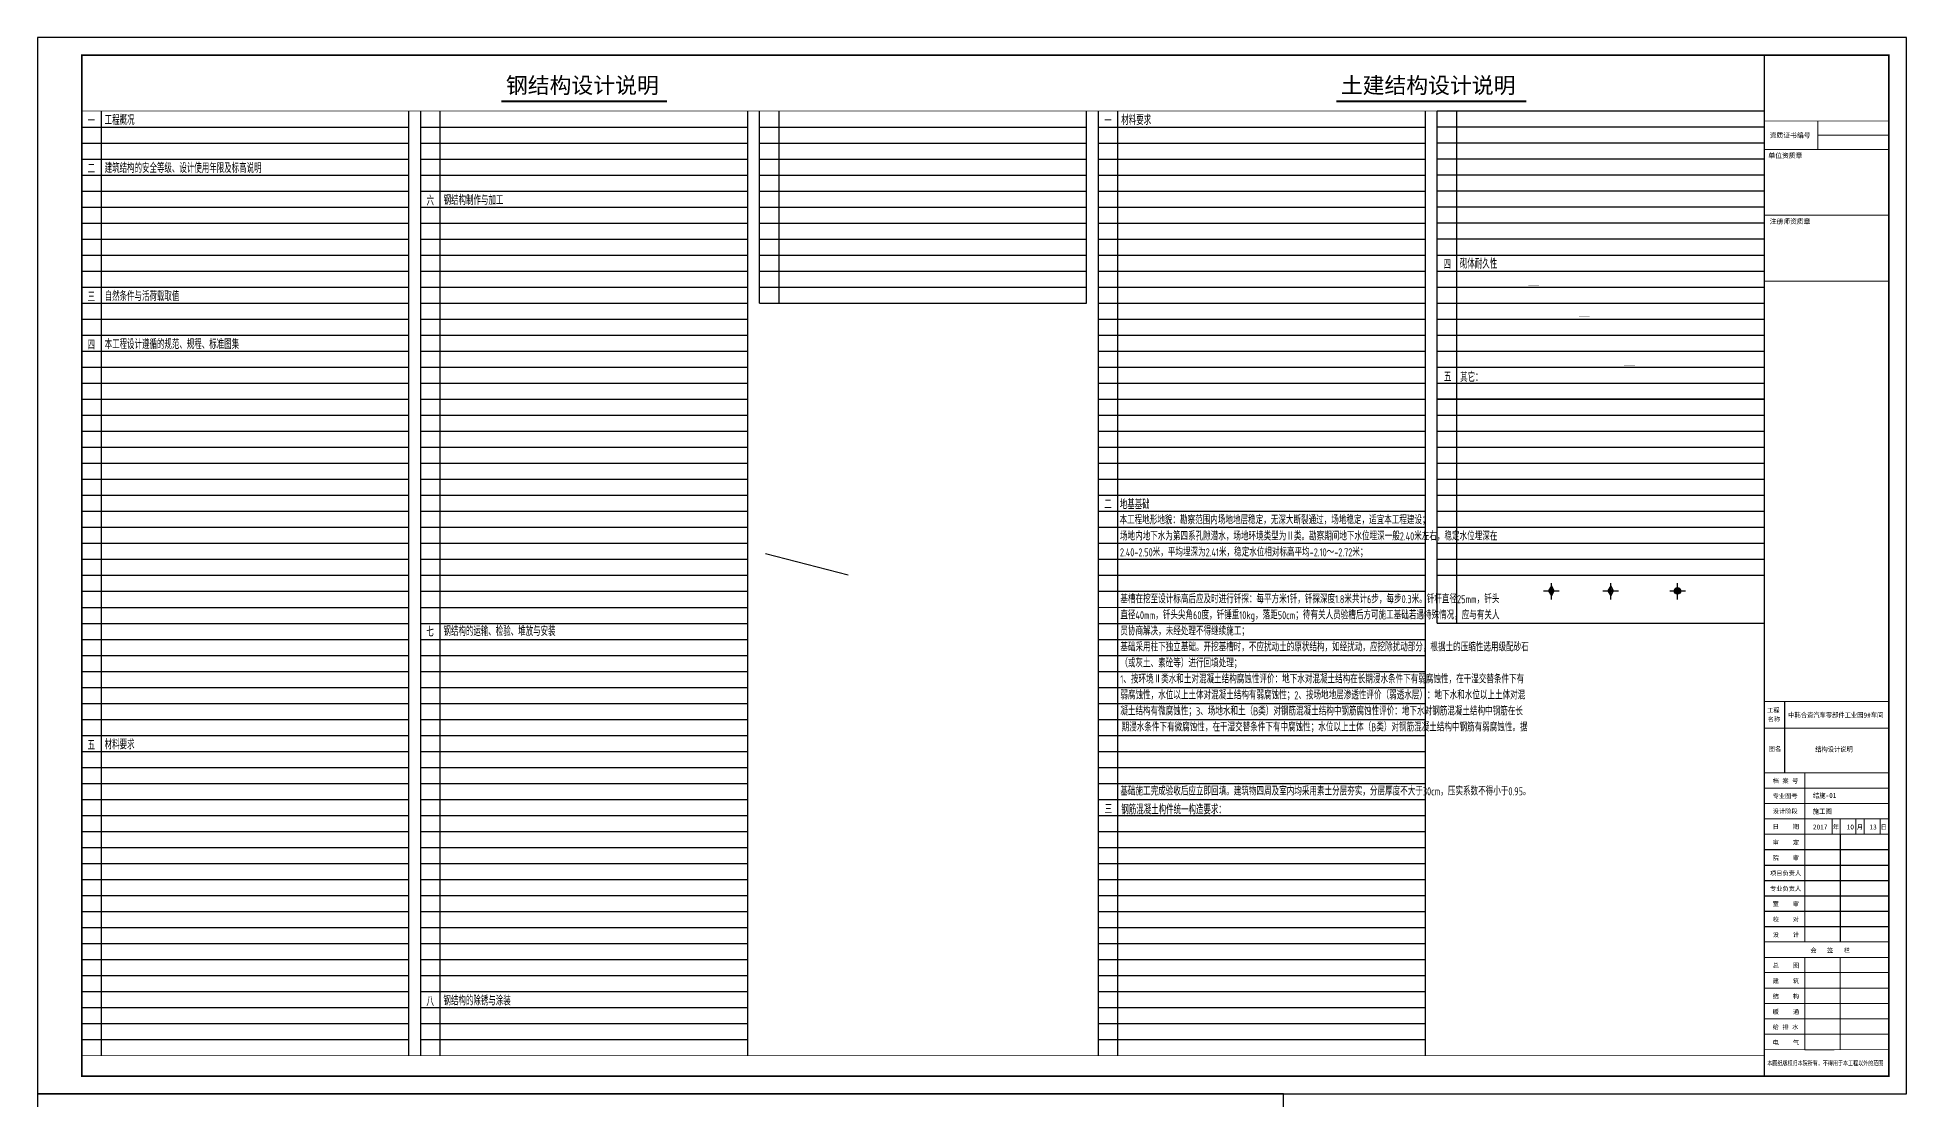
# Model space of a CAD drawing. Extents: x 4043574 to 4201224, y -1031091 to -644991.
# Drawn here: x 4043574 to 4201224, y -734566 to -644991 of the extents above; entities that cross this region are included whole.
import ezdxf
from ezdxf.enums import TextEntityAlignment as Align

# ---------------------------------------------------------------- set-up
doc = ezdxf.new("R2010")
doc.units = 0
doc.header["$LTSCALE"] = 1000
doc.header["$MEASUREMENT"] = 0
for name, color, linetype in [('PUB_DIM', 3, 'Continuous'), ('PUB_TAB', 7, 'Continuous'), ('PUB_TITLE', 4, 'Continuous'), ('总说明文字', 7, 'Continuous'), ('附图框', 251, 'Continuous')]:
    doc.layers.add(name, color=color, linetype=linetype)
doc.layers.add('图签', color=130, linetype='Continuous', lineweight=20)
doc.styles.add('1', font='SIMHEI.TTF', dxfattribs={"width": 0.7, "height": 2})
doc.styles.add('FENBIAOTI', font='SIMHEI.TTF', dxfattribs={"width": 0.7, "height": 2})
doc.styles.add('TSSD_Rein', font='Tssdeng.shx', dxfattribs={"width": 0.7, "bigfont": 'hztxt.shx'})
doc.styles.add('ZONGBIAOTI', font='NSimSun.ttf')
doc.styles.add('图签字', font='SimSun.ttf', dxfattribs={"height": 250})

# ---------------------------------------------------------------- blocks, each defined once
blk = doc.blocks.new('$titleblk$00000195')
at = {"color": 4}
for p, q in [((-58.6, -137), (-58.6, -177)), ((-70, -220.2), (0, -220.2)), ((-27.3, -211.6), (-27.3, -272.1)), ((-70, -228.9), (0, -228.9)), ((-70, -237.5), (0, -237.5)), ((-70, -246.2), (0, -246.2)), ((-70, -254.8), (0, -254.8)), ((-70, -263.5), (0, -263.5))]:
    blk.add_line(p, q, dxfattribs=at)
at = {"color": 4, "const_width": 0.5}
blk.add_lwpolyline([(0, 136.4), (-70, 136.4)], dxfattribs=at)
at = {"layer": '图签', "color": 4}
for p, q in [((-40, 189.4), (-40, 173.4)), ((0, 181.4), (-40, 181.4)), ((-70, -185.6), (0, -185.6)), ((0, -194.3), (-70, -194.3)), ((-70, -202.9), (0, -202.9)), ((-52.3, -202.9), (-4.8, -202.9)), ((-47.3, -211.6), (-47.3, -202.9)), ((-31.9, -202.9), (-31.9, -211.6)), ((-27.3, -202.9), (-27.3, -211.6)), ((-18.5, -202.9), (-18.5, -211.6)), ((-13.8, -202.9), (-13.8, -211.6)), ((-4.8, -202.9), (-4.8, -211.6)), ((-4.8, -202.9), (-4.8, -211.6)), ((-47.3, -272.1), (-47.3, -211.6)), ((-4.8, -211.6), (-30.7, -211.6)), ((-27.3, -211.6), (-27.3, -272.1)), ((-70, -272.1), (0, -272.1)), ((-30.7, -272.1), (-52.3, -272.1)), ((-70, -280.8), (0, -280.8)), ((-47.3, -332.7), (-47.3, -280.8)), ((-47.3, -280.8), (-30.7, -280.8)), ((-27.3, -280.8), (-27.3, -332.7)), ((-27.3, -280.8), (-27.3, -332.7)), ((-70, -289.4), (0, -289.4)), ((-70, -298.1), (0, -298.1)), ((-70, -306.7), (0, -306.7)), ((-70, -315.4), (0, -315.4)), ((-70, -324), (0, -324)), ((-30.7, -332.7), (-47.3, -332.7))]:
    blk.add_line(p, q, dxfattribs=at)
at = {"layer": '图签'}
blk.add_line((-47.3, -211.6), (-47.3, -177), dxfattribs=at)
at = {"layer": '图签', "color": 4, "const_width": 0.8}
blk.add_lwpolyline([(-70, 226.4), (0, 226.4), (0, -347.6), (-70, -347.6), (-70, 226.4)], close=True, dxfattribs=at)
at = {"layer": '图签', "color": 4, "const_width": 0.5}
for points in [[(0, 189.4), (-70, 189.4)], [(0, 173.4), (-70, 173.4)], [(0, 99.4), (-70, 99.4)], [(0, -137), (-70, -137)], [(0, -152), (-70, -152)], [(0, -177), (-70, -177)], [(0, -211.6), (-70, -211.6)], [(-70, -272.1), (0, -272.1)], [(-70, -272.1), (0, -272.1)], [(-70, -332.7), (0, -332.7)]]:
    blk.add_lwpolyline(points, dxfattribs=at)
at = {"linetype": 'Continuous', "style": '图签字'}
for s, height, p in [('资质证书编号', 2.73, (-67, 180)), ('单位资质章', 2.73, (-67.7, 168.6)), ('注册师资质章', 2.73, (-67, 131.6)), ('工程', 2.5, (-68.4, -143.1)), ('名称', 2.5, (-68.1, -148.2)), ('图名', 2.5, (-67.5, -164.8)), ('档 案 号', 2.5, (-65.3, -182.8)), ('专业图号', 2.5, (-65.3, -191.3)), ('设计阶段', 2.5, (-65.3, -199.8)), ('日    期', 2.5, (-65.3, -208.5)), ('年', 2.5, (-31.5, -208.8)), ('月', 2.5, (-18, -208.8)), ('日', 2.5, (-4.6, -208.8)), ('审    定', 2.5, (-65.3, -217.4)), ('院    审', 2.5, (-65.3, -226.1)), ('项目负责人', 2.5, (-66.8, -234.7)), ('专业负责人', 2.5, (-66.8, -243.4)), ('室    审', 2.5, (-65.3, -252)), ('校    对', 2.5, (-65.3, -260.7)), ('设    计', 2.5, (-65.3, -269.3)), ('总    图', 2.5, (-65.3, -286.6)), ('会   签   栏', 2.5, (-44.1, -278.1)), ('建    筑', 2.5, (-65.3, -295.3)), ('结    构', 2.5, (-65.3, -303.9)), ('暖    通', 2.5, (-65.3, -312.6)), ('给 排 水', 2.5, (-65.3, -321.2)), ('电    气', 2.5, (-65.3, -329.9))]:
    blk.add_text(s, height=height, dxfattribs=at).set_placement(p)
at = {"color": 1, "linetype": 'Continuous', "style": '图签字', "width": 0.75}
blk.add_text('本图纸版权归本院所有，不得用于本工程以外的范围', height=2.7, dxfattribs=at).set_placement((-68.3, -341.6))
at = {"layer": 'PUB_DIM', "color": 3, "linetype": 'ByBlock', "style": '图签字', "width": 0.9}
for s, p in [('中韩合资汽车零部件工业园9#车间', (-56.6, -146)), ('施工图', (-42.7, -200.1))]:
    blk.add_text(s, height=2.8, dxfattribs=at).set_placement(p)
at = {"layer": 'PUB_DIM', "color": 1, "linetype": 'ByBlock', "style": '图签字', "width": 0.9}
for s, p in [('2017', (-42.7, -208.9)), ('10', (-23.7, -208.9)), ('13', (-10.9, -208.9))]:
    blk.add_text(s, height=2.8, dxfattribs=at).set_placement(p)

msp = doc.modelspace()

# ---------------------------------------------------------------- hatches: boundary and pattern name
h = msp.add_hatch(color=2)
h.paths.add_polyline_path([(4171270, -691253), (4171030, -691673), (4171270, -691673)])
h.paths.add_polyline_path([(4171270, -691673), (4171510, -691673), (4171270, -691253)])
h.paths.add_polyline_path([(4171270, -692093), (4171510, -691673), (4171270, -691673)])
h.paths.add_polyline_path([(4171270, -691673), (4171030, -691673), (4171270, -692093)])
h = msp.add_hatch(color=2)
h.paths.add_polyline_path([(4176267, -691537, 0.4142136), (4176132, -691673), (4176267, -691673)])
h.paths.add_polyline_path([(4176267, -691537), (4176267, -691673), (4176403, -691673, 0.4142136)])
h.paths.add_polyline_path([(4176267, -691673), (4176267, -691809, 0.4142136), (4176403, -691673)])
h.paths.add_polyline_path([(4176132, -691673, 0.4142136), (4176267, -691809), (4176267, -691673)])
h = msp.add_hatch(color=2)
h.paths.add_polyline_path([(4181906, -691398, 0.4142136), (4181632, -691673), (4181906, -691673)])
h.paths.add_polyline_path([(4181906, -691398), (4181906, -691673), (4182181, -691673, 0.4142136)])
h.paths.add_polyline_path([(4181906, -691673), (4181632, -691673, 0.4142136), (4181906, -691948)])
h.paths.add_polyline_path([(4182181, -691673), (4181906, -691673), (4181906, -691948, 0.4142136)])

# ---------------------------------------------------------------- linework, layer by layer
at = {"color": 2}
for p, q in [((4170607, -691673), (4171932, -691673)), ((4171270, -691253), (4171030, -691673)), ((4171030, -691673), (4171270, -692093)), ((4171270, -692405), (4171270, -691011)), ((4171510, -691673), (4171270, -691253)), ((4171270, -692093), (4171510, -691673)), ((4175605, -691673), (4176930, -691673)), ((4176267, -691253), (4176028, -691673)), ((4176028, -691673), (4176267, -692093)), ((4176267, -692405), (4176267, -691011)), ((4176507, -691673), (4176267, -691253)), ((4176267, -692093), (4176507, -691673)), ((4181244, -691673), (4182569, -691673)), ((4181906, -692405), (4181906, -691011))]:
    msp.add_line(p, q, dxfattribs=at)
at = {"color": 2, "const_width": 150}
for points in [[(4082716, -650381), (4096673, -650381)], [(4153127, -650382), (4169162, -650380)]]:
    msp.add_lwpolyline(points, dxfattribs=at)
at = {"linetype": 'ByBlock', "const_width": 30}
for points in [[(4169321, -665904), (4170227, -665904)], [(4173598, -668526), (4174504, -668526)], [(4177402, -672624), (4178309, -672624)]]:
    msp.add_lwpolyline(points, dxfattribs=at)
at = {"color": 2}
for centre, radius in [((4176267, -691673), 136), ((4181906, -691673), 275)]:
    msp.add_circle(centre, radius, dxfattribs=at)
at = {"layer": 'PUB_TAB'}
msp.add_line((4111943, -690337), (4104985, -688537), dxfattribs=at)
at = {"layer": 'PUB_TITLE'}
for points in [[(4043574, -734091), (4201224, -734091), (4201224, -644991), (4043574, -644991)], [(4043574, -793491), (4148674, -793491), (4148674, -734091), (4043574, -734091)]]:
    msp.add_lwpolyline(points, close=True, dxfattribs=at)
at = {"layer": 'PUB_TITLE', "const_width": 150}
msp.add_lwpolyline([(4047324, -732591), (4199724, -732591), (4199724, -646491), (4047324, -646491)], close=True, dxfattribs=at)
at = {"layer": '附图框'}
for p, q in [((4047324, -730857), (4047324, -651200)), ((4047324, -652550), (4074904, -652550)), ((4047324, -652550), (4074904, -652550)), ((4048974, -730857), (4048974, -651200)), ((4074904, -730857), (4074904, -651200)), ((4075904, -730857), (4075904, -651200)), ((4075904, -652551), (4103485, -652551)), ((4077550, -730857), (4077550, -651200)), ((4103485, -730857), (4103485, -651200)), ((4104485, -667402), (4104485, -651200)), ((4104485, -652551), (4132065, -652551)), ((4106130, -667402), (4106130, -651200)), ((4132065, -667402), (4132065, -651200)), ((4133064, -730858), (4133064, -651200)), ((4133065, -652551), (4160645, -652550)), ((4134710, -730858), (4134710, -651201)), ((4160645, -730858), (4160645, -651204)), ((4161645, -651194), (4189224, -651194)), ((4161645, -694397), (4161645, -651198)), ((4161645, -652540), (4189224, -652540)), ((4163290, -694397), (4163290, -651197)), ((4047324, -653900), (4074904, -653900)), ((4075904, -653901), (4103485, -653901)), ((4104485, -653901), (4132065, -653901)), ((4133065, -653901), (4160645, -653900)), ((4161645, -653890), (4189224, -653890)), ((4047324, -655250), (4074904, -655250)), ((4075904, -655250), (4103485, -655250)), ((4104485, -655250), (4132065, -655250)), ((4133065, -655251), (4160645, -655250)), ((4161645, -655241), (4189224, -655241)), ((4047324, -656600), (4074904, -656600)), ((4075904, -656601), (4103485, -656601)), ((4104485, -656601), (4132065, -656601)), ((4133065, -656601), (4160645, -656600)), ((4161645, -656591), (4189224, -656591)), ((4047324, -657951), (4074904, -657951)), ((4075904, -657951), (4103485, -657951)), ((4104485, -657951), (4132065, -657951)), ((4133065, -657952), (4160645, -657950)), ((4161645, -657941), (4189224, -657941)), ((4047324, -659301), (4074904, -659301)), ((4075904, -659301), (4103485, -659301)), ((4104485, -659301), (4132065, -659301)), ((4133065, -659302), (4160645, -659300)), ((4161645, -659291), (4189224, -659291)), ((4047324, -660651), (4074904, -660651)), ((4047324, -660651), (4074904, -660651)), ((4047324, -662001), (4074904, -662001)), ((4075904, -660651), (4103485, -660651)), ((4075904, -662001), (4103485, -662001)), ((4104485, -660651), (4132065, -660651)), ((4104485, -662001), (4132065, -662001)), ((4133065, -660652), (4160645, -660650)), ((4133065, -662002), (4160645, -662001)), ((4161645, -660642), (4189224, -660642)), ((4161645, -661992), (4189224, -661992)), ((4047324, -663351), (4074904, -663351)), ((4075904, -663351), (4103485, -663351)), ((4104485, -663351), (4132065, -663351)), ((4133065, -663352), (4160645, -663351)), ((4161645, -663342), (4189224, -663342)), ((4047324, -664701), (4074904, -664701)), ((4075904, -664701), (4103485, -664701)), ((4104485, -664701), (4132065, -664701)), ((4133065, -664702), (4160645, -664701)), ((4161645, -664693), (4189224, -664693)), ((4047324, -666051), (4074904, -666051)), ((4075904, -666051), (4103485, -666051)), ((4104485, -666051), (4132065, -666051)), ((4133065, -666052), (4160645, -666051)), ((4161645, -666043), (4189224, -666043)), ((4047324, -667401), (4074904, -667401)), ((4075904, -667402), (4103485, -667402)), ((4104485, -667402), (4132065, -667402)), ((4133065, -667402), (4160645, -667401)), ((4161645, -667393), (4189224, -667393)), ((4047324, -668752), (4074904, -668752)), ((4075904, -668752), (4103485, -668752)), ((4133065, -668752), (4160645, -668751)), ((4161645, -668743), (4189224, -668743)), ((4047324, -670102), (4074904, -670102)), ((4047324, -670102), (4074904, -670102)), ((4047324, -671452), (4074904, -671452)), ((4075904, -670102), (4103485, -670102)), ((4075904, -671452), (4103485, -671452)), ((4133065, -670103), (4160645, -670101)), ((4133065, -671453), (4160645, -671451)), ((4161645, -670094), (4189224, -670094)), ((4161645, -671444), (4189224, -671444)), ((4047324, -672802), (4074904, -672802)), ((4075904, -672802), (4103485, -672802)), ((4133065, -672803), (4160645, -672801)), ((4161645, -672794), (4189224, -672794)), ((4047324, -674152), (4074904, -674152)), ((4075904, -674152), (4103485, -674152)), ((4133065, -674153), (4160645, -674151)), ((4161645, -674144), (4189224, -674144)), ((4047324, -675502), (4074904, -675502)), ((4075904, -675502), (4103485, -675502)), ((4133065, -675503), (4160645, -675502)), ((4189224, -675494), (4161645, -675494)), ((4161645, -675494), (4189224, -675494)), ((4047324, -676852), (4074904, -676852)), ((4075904, -676852), (4103485, -676852)), ((4133065, -676853), (4160645, -676852)), ((4161645, -676846), (4189224, -676846)), ((4047324, -678203), (4074904, -678203)), ((4047324, -678203), (4074904, -678203)), ((4075904, -678202), (4103485, -678202)), ((4133065, -678203), (4160645, -678202)), ((4161645, -678196), (4189224, -678196)), ((4047324, -679553), (4074904, -679553)), ((4047324, -680903), (4074904, -680903)), ((4075904, -679553), (4103485, -679553)), ((4075904, -680903), (4103485, -680903)), ((4133065, -679553), (4160645, -679552)), ((4133065, -680904), (4160645, -680902)), ((4161645, -679546), (4189224, -679546)), ((4161645, -680896), (4189224, -680896)), ((4047324, -682253), (4074904, -682253)), ((4075904, -682253), (4103485, -682253)), ((4133065, -682254), (4160645, -682252)), ((4161645, -682246), (4189224, -682246)), ((4047324, -683603), (4074904, -683603)), ((4075904, -683603), (4103485, -683603)), ((4133065, -683604), (4160645, -683602)), ((4161645, -683596), (4189224, -683596)), ((4047324, -684953), (4074904, -684953)), ((4075904, -684953), (4103485, -684953)), ((4133065, -684954), (4160645, -684952)), ((4161645, -684946), (4189224, -684946)), ((4047324, -686303), (4074904, -686303)), ((4047324, -686303), (4074904, -686303)), ((4075904, -686303), (4103485, -686303)), ((4133065, -686304), (4160645, -686302)), ((4161645, -686297), (4189224, -686297)), ((4047324, -687653), (4074904, -687653)), ((4075904, -687653), (4103485, -687653)), ((4133065, -687654), (4160645, -687652)), ((4161645, -687647), (4189224, -687647)), ((4047324, -689004), (4074904, -689004)), ((4047324, -690354), (4074904, -690354)), ((4075904, -689003), (4103485, -689003)), ((4075904, -690353), (4103485, -690353)), ((4133065, -689004), (4160645, -689003)), ((4133065, -690354), (4160645, -690353)), ((4161645, -688997), (4189224, -688997)), ((4161645, -690347), (4189224, -690347)), ((4047324, -691704), (4074904, -691704)), ((4075904, -691704), (4103485, -691704)), ((4133065, -691704), (4160645, -691703)), ((4047324, -693054), (4074904, -693054)), ((4075904, -693054), (4103485, -693054)), ((4133065, -693054), (4160645, -693053)), ((4047324, -694404), (4074904, -694404)), ((4047324, -694404), (4074904, -694404)), ((4075904, -694404), (4103485, -694404)), ((4133065, -694405), (4160645, -694403)), ((4161645, -694397), (4189224, -694397)), ((4047324, -695754), (4074904, -695754)), ((4075904, -695754), (4103485, -695754)), ((4133065, -695755), (4160645, -695753)), ((4047324, -697104), (4074904, -697104)), ((4075904, -697104), (4103485, -697104)), ((4133065, -697105), (4160645, -697103)), ((4047324, -698454), (4074904, -698454)), ((4047324, -699805), (4074904, -699805)), ((4075904, -698454), (4103485, -698454)), ((4075904, -699804), (4103485, -699804)), ((4075904, -699804), (4103485, -699804)), ((4133065, -698455), (4160645, -698453)), ((4133065, -699805), (4160645, -699804)), ((4047324, -701155), (4074904, -701155)), ((4047324, -701155), (4074904, -701155)), ((4047324, -701155), (4074904, -701155)), ((4047324, -701155), (4074904, -701155)), ((4075904, -701154), (4103485, -701154)), ((4133065, -701155), (4160645, -701154)), ((4133065, -701155), (4160645, -701154)), ((4047324, -702505), (4074904, -702505)), ((4047324, -702505), (4074904, -702505)), ((4047324, -702505), (4074904, -702505)), ((4047324, -702505), (4074904, -702505)), ((4075904, -702504), (4103485, -702504)), ((4133065, -702505), (4160645, -702504)), ((4047324, -703855), (4074904, -703855)), ((4047324, -703855), (4074904, -703855)), ((4047324, -703855), (4074904, -703855)), ((4047324, -703855), (4074904, -703855)), ((4075904, -703855), (4103485, -703855)), ((4133065, -703855), (4160645, -703854)), ((4047324, -705205), (4074904, -705205)), ((4047324, -705205), (4074904, -705205)), ((4047324, -705205), (4074904, -705205)), ((4047324, -705205), (4074904, -705205)), ((4075904, -705205), (4103485, -705205)), ((4133065, -705205), (4160645, -705204)), ((4047324, -706555), (4074904, -706555)), ((4047324, -706555), (4074904, -706555)), ((4047324, -706555), (4074904, -706555)), ((4047324, -706555), (4074904, -706555)), ((4075904, -706555), (4103485, -706555)), ((4133065, -706556), (4160645, -706554)), ((4047324, -707905), (4074904, -707905)), ((4047324, -707905), (4074904, -707905)), ((4047324, -707905), (4074904, -707905)), ((4047324, -707905), (4074904, -707905)), ((4047324, -709256), (4074904, -709256)), ((4047324, -709256), (4074904, -709256)), ((4047324, -709256), (4074904, -709256)), ((4047324, -709256), (4074904, -709256)), ((4075904, -707905), (4103485, -707905)), ((4075904, -709255), (4103485, -709255)), ((4133065, -707906), (4160645, -707904)), ((4133065, -709256), (4160645, -709254)), ((4047324, -710606), (4074904, -710606)), ((4047324, -710606), (4074904, -710606)), ((4047324, -710606), (4074904, -710606)), ((4047324, -710606), (4074904, -710606)), ((4075904, -710605), (4103485, -710605)), ((4133065, -710606), (4160645, -710605)), ((4047324, -711956), (4074904, -711956)), ((4047324, -711956), (4074904, -711956)), ((4047324, -711956), (4074904, -711956)), ((4047324, -711956), (4074904, -711956)), ((4075904, -711955), (4103485, -711955)), ((4133065, -711956), (4160645, -711955)), ((4047324, -713306), (4074904, -713306)), ((4047324, -713306), (4074904, -713306)), ((4047324, -713306), (4074904, -713306)), ((4047324, -713306), (4074904, -713306)), ((4075904, -713305), (4103485, -713305)), ((4133065, -713306), (4160645, -713305)), ((4047324, -714656), (4074904, -714656)), ((4047324, -714656), (4074904, -714656)), ((4047324, -714656), (4074904, -714656)), ((4047324, -714656), (4074904, -714656)), ((4075904, -714656), (4103485, -714656)), ((4133065, -714656), (4160645, -714655)), ((4047324, -716006), (4074904, -716006)), ((4047324, -716006), (4074904, -716006)), ((4047324, -716006), (4074904, -716006)), ((4047324, -716006), (4074904, -716006)), ((4075904, -716006), (4103485, -716006)), ((4133065, -716007), (4160645, -716005)), ((4047324, -717356), (4074904, -717356)), ((4047324, -717356), (4074904, -717356)), ((4047324, -717356), (4074904, -717356)), ((4047324, -717356), (4074904, -717356)), ((4047324, -718706), (4074904, -718706)), ((4047324, -718706), (4074904, -718706)), ((4047324, -718706), (4074904, -718706)), ((4047324, -718706), (4074904, -718706)), ((4075904, -717356), (4103485, -717356)), ((4075904, -718706), (4103485, -718706)), ((4133065, -717357), (4160645, -717355)), ((4133065, -718707), (4160645, -718705)), ((4047324, -720057), (4074904, -720057)), ((4047324, -720057), (4074904, -720057)), ((4047324, -720057), (4074904, -720057)), ((4047324, -720057), (4074904, -720057)), ((4075904, -720056), (4103485, -720056)), ((4133065, -720057), (4160645, -720055)), ((4047324, -721407), (4074904, -721407)), ((4047324, -721407), (4074904, -721407)), ((4047324, -721407), (4074904, -721407)), ((4047324, -721407), (4074904, -721407)), ((4075904, -721406), (4103485, -721406)), ((4133065, -721407), (4160645, -721406)), ((4047324, -722757), (4074904, -722757)), ((4047324, -722757), (4074904, -722757)), ((4047324, -722757), (4074904, -722757)), ((4047324, -722757), (4074904, -722757)), ((4075904, -722756), (4103485, -722756)), ((4133065, -722757), (4160645, -722756)), ((4047324, -724107), (4074904, -724107)), ((4047324, -724107), (4074904, -724107)), ((4047324, -724107), (4074904, -724107)), ((4047324, -724107), (4074904, -724107)), ((4075904, -724107), (4103485, -724107)), ((4133065, -724107), (4160645, -724106)), ((4047324, -725457), (4074904, -725457)), ((4047324, -725457), (4074904, -725457)), ((4047324, -725457), (4074904, -725457)), ((4047324, -725457), (4074904, -725457)), ((4075904, -725457), (4103485, -725457)), ((4133065, -725457), (4160645, -725456)), ((4047324, -726807), (4074904, -726807)), ((4047324, -726807), (4074904, -726807)), ((4047324, -726807), (4074904, -726807)), ((4047324, -726807), (4074904, -726807)), ((4047324, -728157), (4074904, -728157)), ((4047324, -728157), (4074904, -728157)), ((4047324, -728157), (4074904, -728157)), ((4047324, -728157), (4074904, -728157)), ((4075904, -726807), (4103485, -726807)), ((4075904, -728157), (4103485, -728157)), ((4133065, -726808), (4160645, -726806)), ((4133065, -728158), (4160645, -728156)), ((4047324, -729508), (4074904, -729508)), ((4047324, -729508), (4074904, -729508)), ((4047324, -729508), (4074904, -729508)), ((4047324, -729508), (4074904, -729508)), ((4075904, -729507), (4103485, -729507)), ((4133065, -729508), (4160645, -729506))]:
    msp.add_line(p, q, dxfattribs=at)
at = {"layer": '附图框', "const_width": 75}
for points in [[(4189224, -651200), (4047324, -651200)], [(4047324, -730858), (4047324, -651200)], [(4189224, -730858), (4189224, -651194)], [(4047324, -730858), (4189224, -730858)]]:
    msp.add_lwpolyline(points, dxfattribs=at)

# ---------------------------------------------------------------- block references
at = {"layer": 'PUB_TITLE', "xscale": 150, "yscale": 150, "zscale": 150}
msp.add_blockref('$titleblk$00000195', (4199724, -680451), dxfattribs=at)

# ---------------------------------------------------------------- texts
at = {"layer": 'PUB_DIM', "linetype": 'ByBlock', "style": '图签字', "width": 0.9}
for s, p in [('结构设计说明', (4193513, -705226)), ('结施-01', (4193325, -709130))]:
    msp.add_text(s, height=420, dxfattribs=at).set_placement(p)
at = {"layer": '总说明文字', "color": 6, "style": 'ZONGBIAOTI'}
for s, p in [('钢结构设计说明', (4083093, -649706)), ('土建结构设计说明', (4153504, -649707))]:
    msp.add_text(s, height=1350, dxfattribs=at).set_placement(p)
at = {"layer": '总说明文字', "color": 30, "style": 'FENBIAOTI', "width": 0.6}
for s, p in [('一', (4047808, -652345)), ('工程概况', (4049249, -652289)), ('一', (4133549, -652346)), ('材料要求', (4134990, -652291)), ('二', (4047808, -656395)), ('建筑结构的安全等级、设计使用年限及标高说明', (4049249, -656340)), ('六', (4076393, -659097)), ('钢结构制作与加工', (4077834, -659041)), ('四', (4162169, -664465)), ('砌体耐久性', (4163546, -664410)), ('三', (4047808, -667196)), ('自然条件与活荷载取值', (4049249, -667141)), ('四', (4047808, -671246)), ('本工程设计遵循的规范、规程、标准图集', (4049249, -671191)), ('其它：', (4163569, -673969)), ('五', (4162201, -673935)), ('七', (4076384, -695443)), ('钢结构的运输、检验、堆放与安装', (4077825, -695388)), ('五', (4047808, -705000)), ('材料要求', (4049249, -704945)), ('八', (4076384, -726604)), ('钢结构的除锈与涂装', (4077824, -726549))]:
    msp.add_text(s, height=750, dxfattribs=at).set_placement(p)
at = {"layer": '总说明文字', "color": 1, "style": '1', "width": 0.6}
msp.add_text('二', height=750, dxfattribs=at).set_placement((4133870, -684698), align=Align.CENTER)
at = {"layer": '总说明文字', "color": 1}
for s, height, style, width, p in [('地基基础', 750, '1', 0.6, (4134864, -684696)), ('本工程地形地貌：勘察范围内场地地层稳定，无深大断裂通过，场地稳定，适宜本工程建设；', 675, 'TSSD_Rein', 0.7, (4134839, -686037)), ('场地内地下水为第四系孔隙潜水，场地环境类型为Ⅱ类。勘察期间地下水位埋深一般2.40米左右，稳定水位埋深在', 675, 'TSSD_Rein', 0.7, (4134879, -687403)), ('2.40-2.50米，平均埋深为2.41米，稳定水位相对标高平均-2.10～-2.72米；', 675, 'TSSD_Rein', 0.7, (4134879, -688753)), ('基槽在挖至设计标高后应及时进行钎探：每平方米1钎，钎探深度1.8米共计6步，每步0.3米。钎杆直径25mm，钎头', 675, 'TSSD_Rein', 0.7, (4134911, -692705)), ('直径40mm，钎头尖角60度，钎锤重10kg，落距50cm；待有关人员验槽后方可施工基础若遇特殊情况，应与有关人', 675, 'TSSD_Rein', 0.7, (4134911, -694055)), ('员协商解决，未经处理不得继续施工；', 675, 'TSSD_Rein', 0.7, (4134911, -695406)), ('基础采用柱下独立基础。开挖基槽时，不应扰动土的原状结构，如经扰动，应挖除扰动部分，根据土的压缩性选用级配砂石', 675, 'TSSD_Rein', 0.7, (4134911, -696755)), ('（或灰土、素砼等）进行回填处理；', 675, 'TSSD_Rein', 0.7, (4134911, -698106)), ('1、按环境Ⅱ类水和土对混凝土结构腐蚀性评价：地下水对混凝土结构在长期浸水条件下有弱腐蚀性，在干湿交替条件下有', 675, 'TSSD_Rein', 0.7, (4134911, -699457)), ('凝土结构有微腐蚀性；3、场地水和土（B类）对钢筋混凝土结构中钢筋腐蚀性评价：地下水对钢筋混凝土结构中钢筋在长', 675, 'TSSD_Rein', 0.7, (4134911, -702158)), ('弱腐蚀性，水位以上土体对混凝土结构有弱腐蚀性；2、按场地地层渗透性评价（弱透水层）：地下水和水位以上土体对混', 675, 'TSSD_Rein', 0.7, (4134911, -700808)), ('期浸水条件下有微腐蚀性，在干湿交替条件下有中腐蚀性；水位以上土体（B类）对钢筋混凝土结构中钢筋有弱腐蚀性。据', 675, 'TSSD_Rein', 0.7, (4135021, -703509)), ('基础施工完成验收后应立即回填。建筑物四周及室内均采用素土分层夯实，分层厚度不大于30cm，压实系数不得小于0.95。', 675, 'TSSD_Rein', 0.7, (4134911, -708908))]:
    msp.add_text(s, height=height, dxfattribs=dict(at, style=style, width=width)).set_placement(p)
at = {"layer": '总说明文字', "style": 'FENBIAOTI', "width": 0.6}
for s, p in [('三', (4133585, -710398)), ('钢筋混凝土构件统一构造要求：', (4134990, -710432))]:
    msp.add_text(s, height=750, dxfattribs=at).set_placement(p)

doc.saveas('drawing.dxf')
